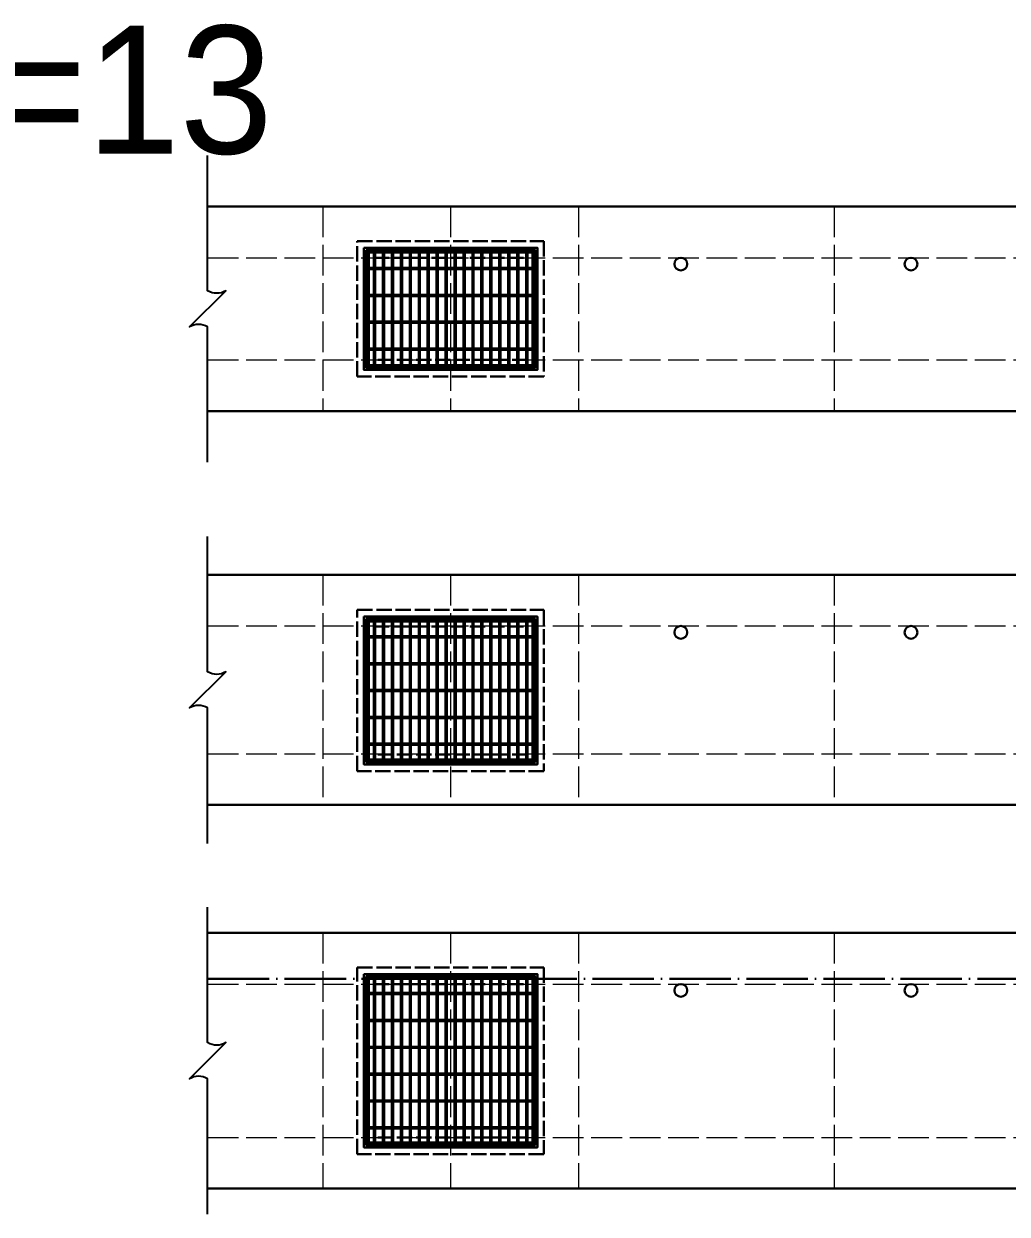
# Model space of a CAD drawing. Extents: x -2931 to 4779, y -2120 to 304.
# Drawn here: x 2380 to 2764.5, y -557.7 to -92.2 of the extents above; entities that cross this region are included whole.
import ezdxf

# ---------------------------------------------------------------- set-up
doc = ezdxf.new("R2010")
doc.units = 0
doc.header["$MEASUREMENT"] = 0
doc.linetypes.add('ACAD_ISO02W100', pattern=[15, 12, -3])
doc.linetypes.add('ACAD_ISO04W100', pattern=[30, 24, -3, 0, -3])
doc.layers.add('一、4.基本-隱藏', color=9, linetype='ACAD_ISO02W100', lineweight=20, plot=False)
doc.layers.add('三、3.文字-註解文字', color=2, linetype='Continuous')
for name, color, linetype, lineweight in [('二、1.繪圖-既有設施', 8, 'Continuous', 20), ('二、2.繪圖-施作項目', 181, 'Continuous', 30), ('二、6.繪圖-其他施作項目', 35, 'Continuous', 30)]:
    doc.layers.add(name, color=color, linetype=linetype, lineweight=lineweight)
doc.styles.add('註解文字', font='MS PGothic.ttf', dxfattribs={"height": 5})
pattern_1 = [(45, (1341.5, 3e-14), (-2.65165, 2.65165), []), (45, (1342.384, 3e-14), (-2.65165, 2.65165), []), (45, (1343.2678, 3e-14), (-2.65165, 2.65165), []), (45, (1344.1517, 3e-14), (-2.65165, 2.65165), [])]
pattern_2 = [(45, (1226.5, -144.25), (-2.65165, 2.65165), []), (45, (1227.384, -144.25), (-2.65165, 2.65165), []), (45, (1228.2678, -144.25), (-2.65165, 2.65165), []), (45, (1229.1517, -144.25), (-2.65165, 2.65165), [])]
pattern_3 = [(45, (1111.5, -284), (-2.65165, 2.65165), []), (45, (1112.384, -284), (-2.65165, 2.65165), []), (45, (1113.2678, -284), (-2.65165, 2.65165), []), (45, (1114.1517, -284), (-2.65165, 2.65165), [])]

msp = doc.modelspace()

# ---------------------------------------------------------------- hatches: boundary and pattern name
at = {"layer": '二、6.繪圖-其他施作項目'}
h = msp.add_hatch(color=256, dxfattribs=at)
h.dxf.hatch_style = 1
h.paths.add_polyline_path([(2512.961, -179.754), (2512.961, -227.554), (2580.761, -227.554), (2580.761, -179.754)])
h.paths.add_polyline_path([(2513.861, -180.654), (2579.861, -180.654), (2579.861, -226.654), (2513.861, -226.654)], flags=16)
h.paths.add_polyline_path([(2516.861, -183.654), (2576.861, -183.654), (2576.861, -223.654), (2516.861, -223.654)], flags=0)
h = msp.add_hatch(dxfattribs=at)
h.set_pattern_fill('ANSI34', color=256, scale=5)
h.set_pattern_definition(pattern_1)
h.paths.add_polyline_path([(2578.861, -188.154), (2578.861, -187.654), (2514.861, -187.654), (2514.861, -188.154)])
h = msp.add_hatch(dxfattribs=at)
h.set_pattern_fill('ANSI34', color=256, scale=5)
h.set_pattern_definition(pattern_1)
h.paths.add_polyline_path([(2514.861, -198.154), (2514.861, -198.654), (2578.861, -198.654), (2578.861, -198.154)])
h = msp.add_hatch(dxfattribs=at)
h.set_pattern_fill('ANSI34', color=256, scale=5)
h.set_pattern_definition(pattern_1)
h.paths.add_polyline_path([(2578.861, -209.154), (2578.861, -208.654), (2514.861, -208.654), (2514.861, -209.154)])
h = msp.add_hatch(dxfattribs=at)
h.set_pattern_fill('ANSI34', color=256, scale=5)
h.set_pattern_definition(pattern_1)
h.paths.add_polyline_path([(2514.861, -219.154), (2514.861, -219.654), (2578.861, -219.654), (2578.861, -219.154)])
h = msp.add_hatch(color=256, dxfattribs=at)
h.dxf.hatch_style = 1
h.paths.add_polyline_path([(2512.961, -381.804), (2580.761, -381.804), (2580.761, -324.004), (2512.961, -324.004)])
h.paths.add_polyline_path([(2513.861, -324.904), (2579.861, -324.904), (2579.861, -380.904), (2513.861, -380.904)], flags=16)
h = msp.add_hatch(dxfattribs=at)
h.set_pattern_fill('ANSI34', color=256, scale=5)
h.set_pattern_definition(pattern_2)
h.paths.add_polyline_path([(2578.861, -331.654), (2514.861, -331.654), (2514.861, -332.154), (2578.861, -332.154)])
h = msp.add_hatch(dxfattribs=at)
h.set_pattern_fill('ANSI34', color=256, scale=5)
h.set_pattern_definition(pattern_2)
h.paths.add_polyline_path([(2578.861, -342.154), (2514.861, -342.154), (2514.861, -342.654), (2578.861, -342.654)])
h = msp.add_hatch(dxfattribs=at)
h.set_pattern_fill('ANSI34', color=256, scale=5)
h.set_pattern_definition(pattern_2)
h.paths.add_polyline_path([(2578.861, -352.654), (2514.861, -352.654), (2514.861, -353.154), (2578.861, -353.154)])
h = msp.add_hatch(dxfattribs=at)
h.set_pattern_fill('ANSI34', color=256, scale=5)
h.set_pattern_definition(pattern_2)
h.paths.add_polyline_path([(2578.861, -363.154), (2514.861, -363.154), (2514.861, -363.654), (2578.861, -363.654)])
h = msp.add_hatch(dxfattribs=at)
h.set_pattern_fill('ANSI34', color=256, scale=5)
h.set_pattern_definition(pattern_2)
h.paths.add_polyline_path([(2578.861, -373.654), (2514.861, -373.654), (2514.861, -374.154), (2578.861, -374.154)])
h = msp.add_hatch(color=256, dxfattribs=at)
h.dxf.hatch_style = 1
h.paths.add_polyline_path([(2512.961, -531.554), (2580.761, -531.554), (2580.761, -463.754), (2512.961, -463.754)])
h.paths.add_polyline_path([(2513.861, -464.654), (2579.861, -464.654), (2579.861, -530.654), (2513.861, -530.654)], flags=16)
h = msp.add_hatch(dxfattribs=at)
h.set_pattern_fill('ANSI34', color=256, scale=5)
h.set_pattern_definition(pattern_3)
h.paths.add_polyline_path([(2578.861, -471.154), (2514.861, -471.154), (2514.861, -471.654), (2578.861, -471.654)])
h = msp.add_hatch(dxfattribs=at)
h.set_pattern_fill('ANSI34', color=256, scale=5)
h.set_pattern_definition(pattern_3)
h.paths.add_polyline_path([(2578.861, -481.654), (2514.861, -481.654), (2514.861, -482.154), (2578.861, -482.154)])
h = msp.add_hatch(dxfattribs=at)
h.set_pattern_fill('ANSI34', color=256, scale=5)
h.set_pattern_definition(pattern_3)
h.paths.add_polyline_path([(2578.861, -492.154), (2514.861, -492.154), (2514.861, -492.654), (2578.861, -492.654)])
h = msp.add_hatch(dxfattribs=at)
h.set_pattern_fill('ANSI34', color=256, scale=5)
h.set_pattern_definition(pattern_3)
h.paths.add_polyline_path([(2578.861, -502.654), (2514.861, -502.654), (2514.861, -503.154), (2578.861, -503.154)])
h = msp.add_hatch(dxfattribs=at)
h.set_pattern_fill('ANSI34', color=256, scale=5)
h.set_pattern_definition(pattern_3)
h.paths.add_polyline_path([(2578.861, -513.154), (2514.861, -513.154), (2514.861, -513.654), (2578.861, -513.654)])
h = msp.add_hatch(dxfattribs=at)
h.set_pattern_fill('ANSI34', color=256, scale=5)
h.set_pattern_definition(pattern_3)
h.paths.add_polyline_path([(2578.861, -523.654), (2514.861, -523.654), (2514.861, -524.154), (2578.861, -524.154)])

# ---------------------------------------------------------------- linework, layer by layer
at = {"layer": '一、4.基本-隱藏'}
for points in [[(2496.861, -163.654), (2496.861, -243.654)], [(2546.861, -163.654), (2546.861, -243.654)], [(2596.861, -163.654), (2596.861, -243.654)], [(2696.861, -163.654), (2696.861, -243.654)], [(2496.861, -307.654), (2496.861, -397.654)], [(2546.861, -307.654), (2546.861, -397.654)], [(2596.861, -307.654), (2596.861, -397.654)], [(2696.861, -307.654), (2696.861, -397.654)], [(2496.861, -447.654), (2496.861, -547.654)], [(2546.861, -447.654), (2546.861, -547.654)], [(2596.861, -447.654), (2596.861, -547.654)], [(2696.861, -447.654), (2696.861, -547.654)]]:
    msp.add_lwpolyline(points, dxfattribs=at)
at = {"layer": '三、3.文字-註解文字'}
for points in [[(2451.861, -263.654), (2451.861, -210.725, 0.2828427), (2444.79, -210.725), (2458.932, -196.583, -0.2828427), (2451.861, -196.583), (2451.861, -143.654)], [(2451.861, -412.654), (2451.861, -359.725, 0.2828427), (2444.79, -359.725), (2458.932, -345.583, -0.2828427), (2451.861, -345.583), (2451.861, -292.654)], [(2451.861, -557.654), (2451.861, -504.725, 0.2828427), (2444.79, -504.725), (2458.932, -490.583, -0.2828427), (2451.861, -490.583), (2451.861, -437.654)]]:
    msp.add_lwpolyline(points, format="xyb", dxfattribs=at)
at = {"layer": '二、1.繪圖-既有設施', "linetype": 'ACAD_ISO02W100'}
for points in [[(2451.861, -183.654), (3141.861, -183.654)], [(2451.861, -223.654), (3141.861, -223.654)], [(2451.861, -327.654), (3141.861, -327.654)], [(2451.861, -377.654), (3141.861, -377.654)], [(2451.861, -467.654), (3141.861, -467.654)], [(2451.861, -527.654), (3141.861, -527.654)]]:
    msp.add_lwpolyline(points, dxfattribs=at)
at = {"layer": '二、2.繪圖-施作項目'}
for points in [[(2451.861, -163.654), (3141.861, -163.654)], [(2451.861, -243.654), (3141.861, -243.654)]]:
    msp.add_lwpolyline(points, dxfattribs=at)
at = {"layer": '二、2.繪圖-施作項目', "linetype": 'Continuous'}
for points in [[(2451.861, -307.654), (3141.861, -307.654)], [(2451.861, -397.654), (3141.861, -397.654)], [(2451.861, -447.654), (3141.861, -447.654)], [(2451.861, -547.654), (3141.861, -547.654)]]:
    msp.add_lwpolyline(points, dxfattribs=at)
at = {"layer": '二、2.繪圖-施作項目', "linetype": 'ACAD_ISO04W100'}
msp.add_lwpolyline([(2451.861, -465.654), (3141.861, -465.654)], dxfattribs=at)
at = {"layer": '二、6.繪圖-其他施作項目', "linetype": 'ACAD_ISO02W100', "ltscale": 0.5}
for points in [[(2510.361, -177.154), (2583.361, -177.154), (2583.361, -230.154), (2510.361, -230.154)], [(2516.861, -183.654), (2576.861, -183.654), (2576.861, -223.654), (2516.861, -223.654)], [(2510.361, -321.404), (2583.361, -321.404), (2583.361, -384.404), (2510.361, -384.404)], [(2516.861, -327.904), (2576.861, -327.904), (2576.861, -377.904), (2516.861, -377.904)], [(2510.361, -461.154), (2583.361, -461.154), (2583.361, -534.154), (2510.361, -534.154)], [(2516.861, -467.654), (2576.861, -467.654), (2576.861, -527.654), (2516.861, -527.654)]]:
    msp.add_lwpolyline(points, close=True, dxfattribs=at)
at = {"layer": '二、6.繪圖-其他施作項目'}
for points in [[(2512.961, -179.754), (2580.761, -179.754), (2580.761, -227.554), (2512.961, -227.554)], [(2513.861, -180.654), (2579.861, -180.654), (2579.861, -226.654), (2513.861, -226.654)], [(2514.361, -181.154), (2579.361, -181.154), (2579.361, -226.154), (2514.361, -226.154)], [(2512.961, -324.004), (2580.761, -324.004), (2580.761, -381.804), (2512.961, -381.804)], [(2513.861, -324.904), (2579.861, -324.904), (2579.861, -380.904), (2513.861, -380.904)], [(2514.361, -325.404), (2579.361, -325.404), (2579.361, -380.404), (2514.361, -380.404)], [(2512.961, -463.754), (2580.761, -463.754), (2580.761, -531.554), (2512.961, -531.554)], [(2513.861, -464.654), (2579.861, -464.654), (2579.861, -530.654), (2513.861, -530.654)], [(2514.361, -465.154), (2579.361, -465.154), (2579.361, -530.154), (2514.361, -530.154)]]:
    msp.add_lwpolyline(points, close=True, dxfattribs=at)
for points in [[(2514.361, -181.154), (2579.361, -181.154)], [(2514.361, -181.154), (2514.361, -226.154)], [(2514.861, -181.154), (2514.861, -226.154)], [(2578.861, -181.154), (2578.861, -226.154)], [(2579.361, -181.154), (2579.361, -226.154)], [(2514.861, -181.654), (2578.861, -181.654)], [(2516.861, -181.654), (2516.861, -187.654)], [(2517.361, -181.654), (2517.361, -187.654)], [(2520.361, -181.654), (2520.361, -187.654)], [(2520.861, -181.654), (2520.861, -187.654)], [(2523.861, -181.654), (2523.861, -187.654)], [(2524.361, -181.654), (2524.361, -187.654)], [(2527.361, -181.654), (2527.361, -187.654)], [(2527.861, -181.654), (2527.861, -187.654)], [(2530.861, -181.654), (2530.861, -187.654)], [(2531.361, -181.654), (2531.361, -187.654)], [(2534.361, -181.654), (2534.361, -187.654)], [(2534.861, -181.654), (2534.861, -187.654)], [(2537.861, -181.654), (2537.861, -187.654)], [(2538.361, -181.654), (2538.361, -187.654)], [(2541.361, -181.654), (2541.361, -187.654)], [(2541.861, -181.654), (2541.861, -187.654)], [(2544.861, -181.654), (2544.861, -187.654)], [(2545.361, -181.654), (2545.361, -187.654)], [(2548.361, -181.654), (2548.361, -187.654)], [(2548.861, -181.654), (2548.861, -187.654)], [(2551.861, -181.654), (2551.861, -187.654)], [(2552.361, -181.654), (2552.361, -187.654)], [(2555.361, -181.654), (2555.361, -187.654)], [(2555.861, -181.654), (2555.861, -187.654)], [(2558.861, -181.654), (2558.861, -187.654)], [(2559.361, -181.654), (2559.361, -187.654)], [(2562.361, -181.654), (2562.361, -187.654)], [(2562.861, -181.654), (2562.861, -187.654)], [(2565.861, -181.654), (2565.861, -187.654)], [(2566.361, -181.654), (2566.361, -187.654)], [(2569.361, -181.654), (2569.361, -187.654)], [(2569.861, -181.654), (2569.861, -187.654)], [(2572.861, -181.654), (2572.861, -187.654)], [(2573.361, -181.654), (2573.361, -187.654)], [(2576.361, -181.654), (2576.361, -187.654)], [(2576.861, -181.654), (2576.861, -187.654)], [(2514.861, -187.654), (2578.861, -187.654)], [(2514.861, -188.154), (2578.861, -188.154)], [(2516.861, -188.154), (2516.861, -198.154)], [(2517.361, -188.154), (2517.361, -198.154)], [(2520.361, -188.154), (2520.361, -198.154)], [(2520.861, -188.154), (2520.861, -198.154)], [(2523.861, -188.154), (2523.861, -198.154)], [(2524.361, -188.154), (2524.361, -198.154)], [(2527.361, -188.154), (2527.361, -198.154)], [(2527.861, -188.154), (2527.861, -198.154)], [(2530.861, -188.154), (2530.861, -198.154)], [(2531.361, -188.154), (2531.361, -198.154)], [(2534.361, -188.154), (2534.361, -198.154)], [(2534.861, -188.154), (2534.861, -198.154)], [(2537.861, -188.154), (2537.861, -198.154)], [(2538.361, -188.154), (2538.361, -198.154)], [(2541.361, -188.154), (2541.361, -198.154)], [(2541.861, -188.154), (2541.861, -198.154)], [(2544.861, -188.154), (2544.861, -198.154)], [(2545.361, -188.154), (2545.361, -198.154)], [(2548.361, -188.154), (2548.361, -198.154)], [(2548.861, -188.154), (2548.861, -198.154)], [(2551.861, -188.154), (2551.861, -198.154)], [(2552.361, -188.154), (2552.361, -198.154)], [(2555.361, -188.154), (2555.361, -198.154)], [(2555.861, -188.154), (2555.861, -198.154)], [(2558.861, -188.154), (2558.861, -198.154)], [(2559.361, -188.154), (2559.361, -198.154)], [(2562.361, -188.154), (2562.361, -198.154)], [(2562.861, -188.154), (2562.861, -198.154)], [(2565.861, -188.154), (2565.861, -198.154)], [(2566.361, -188.154), (2566.361, -198.154)], [(2569.361, -188.154), (2569.361, -198.154)], [(2569.861, -188.154), (2569.861, -198.154)], [(2572.861, -188.154), (2572.861, -198.154)], [(2573.361, -188.154), (2573.361, -198.154)], [(2576.361, -188.154), (2576.361, -198.154)], [(2576.861, -188.154), (2576.861, -198.154)], [(2514.861, -198.154), (2578.861, -198.154)], [(2514.861, -198.654), (2578.861, -198.654)], [(2516.861, -198.654), (2516.861, -208.654)], [(2517.361, -198.654), (2517.361, -208.654)], [(2520.361, -198.654), (2520.361, -208.654)], [(2520.861, -198.654), (2520.861, -208.654)], [(2523.861, -198.654), (2523.861, -208.654)], [(2524.361, -198.654), (2524.361, -208.654)], [(2527.361, -198.654), (2527.361, -208.654)], [(2527.861, -198.654), (2527.861, -208.654)], [(2530.861, -198.654), (2530.861, -208.654)], [(2531.361, -198.654), (2531.361, -208.654)], [(2534.361, -198.654), (2534.361, -208.654)], [(2534.861, -198.654), (2534.861, -208.654)], [(2537.861, -198.654), (2537.861, -208.654)], [(2538.361, -198.654), (2538.361, -208.654)], [(2541.361, -198.654), (2541.361, -208.654)], [(2541.861, -198.654), (2541.861, -208.654)], [(2544.861, -198.654), (2544.861, -208.654)], [(2545.361, -198.654), (2545.361, -208.654)], [(2548.361, -198.654), (2548.361, -208.654)], [(2548.861, -198.654), (2548.861, -208.654)], [(2551.861, -198.654), (2551.861, -208.654)], [(2552.361, -198.654), (2552.361, -208.654)], [(2555.361, -198.654), (2555.361, -208.654)], [(2555.861, -198.654), (2555.861, -208.654)], [(2558.861, -198.654), (2558.861, -208.654)], [(2559.361, -198.654), (2559.361, -208.654)], [(2562.361, -198.654), (2562.361, -208.654)], [(2562.861, -198.654), (2562.861, -208.654)], [(2565.861, -198.654), (2565.861, -208.654)], [(2566.361, -198.654), (2566.361, -208.654)], [(2569.361, -198.654), (2569.361, -208.654)], [(2569.861, -198.654), (2569.861, -208.654)], [(2572.861, -198.654), (2572.861, -208.654)], [(2573.361, -198.654), (2573.361, -208.654)], [(2576.361, -198.654), (2576.361, -208.654)], [(2576.861, -198.654), (2576.861, -208.654)], [(2514.861, -208.654), (2578.861, -208.654)], [(2514.861, -209.154), (2578.861, -209.154)], [(2516.861, -209.154), (2516.861, -219.154)], [(2517.361, -209.154), (2517.361, -219.154)], [(2520.361, -209.154), (2520.361, -219.154)], [(2520.861, -209.154), (2520.861, -219.154)], [(2523.861, -209.154), (2523.861, -219.154)], [(2524.361, -209.154), (2524.361, -219.154)], [(2527.361, -209.154), (2527.361, -219.154)], [(2527.861, -209.154), (2527.861, -219.154)], [(2530.861, -209.154), (2530.861, -219.154)], [(2531.361, -209.154), (2531.361, -219.154)], [(2534.361, -209.154), (2534.361, -219.154)], [(2534.861, -209.154), (2534.861, -219.154)], [(2537.861, -209.154), (2537.861, -219.154)], [(2538.361, -209.154), (2538.361, -219.154)], [(2541.361, -209.154), (2541.361, -219.154)], [(2541.861, -209.154), (2541.861, -219.154)], [(2544.861, -209.154), (2544.861, -219.154)], [(2545.361, -209.154), (2545.361, -219.154)], [(2548.361, -209.154), (2548.361, -219.154)], [(2548.861, -209.154), (2548.861, -219.154)], [(2551.861, -209.154), (2551.861, -219.154)], [(2552.361, -209.154), (2552.361, -219.154)], [(2555.361, -209.154), (2555.361, -219.154)], [(2555.861, -209.154), (2555.861, -219.154)], [(2558.861, -209.154), (2558.861, -219.154)], [(2559.361, -209.154), (2559.361, -219.154)], [(2562.361, -209.154), (2562.361, -219.154)], [(2562.861, -209.154), (2562.861, -219.154)], [(2565.861, -209.154), (2565.861, -219.154)], [(2566.361, -209.154), (2566.361, -219.154)], [(2569.361, -209.154), (2569.361, -219.154)], [(2569.861, -209.154), (2569.861, -219.154)], [(2572.861, -209.154), (2572.861, -219.154)], [(2573.361, -209.154), (2573.361, -219.154)], [(2576.361, -209.154), (2576.361, -219.154)], [(2576.861, -209.154), (2576.861, -219.154)], [(2514.861, -219.154), (2578.861, -219.154)], [(2514.861, -219.654), (2578.861, -219.654)], [(2516.861, -219.654), (2516.861, -225.654)], [(2517.361, -219.654), (2517.361, -225.654)], [(2520.361, -219.654), (2520.361, -225.654)], [(2520.861, -219.654), (2520.861, -225.654)], [(2523.861, -219.654), (2523.861, -225.654)], [(2524.361, -219.654), (2524.361, -225.654)], [(2527.361, -219.654), (2527.361, -225.654)], [(2527.861, -219.654), (2527.861, -225.654)], [(2530.861, -219.654), (2530.861, -225.654)], [(2531.361, -219.654), (2531.361, -225.654)], [(2534.361, -219.654), (2534.361, -225.654)], [(2534.861, -219.654), (2534.861, -225.654)], [(2537.861, -219.654), (2537.861, -225.654)], [(2538.361, -219.654), (2538.361, -225.654)], [(2541.361, -219.654), (2541.361, -225.654)], [(2541.861, -219.654), (2541.861, -225.654)], [(2544.861, -219.654), (2544.861, -225.654)], [(2545.361, -219.654), (2545.361, -225.654)], [(2548.361, -219.654), (2548.361, -225.654)], [(2548.861, -219.654), (2548.861, -225.654)], [(2551.861, -219.654), (2551.861, -225.654)], [(2552.361, -219.654), (2552.361, -225.654)], [(2555.361, -219.654), (2555.361, -225.654)], [(2555.861, -219.654), (2555.861, -225.654)], [(2558.861, -219.654), (2558.861, -225.654)], [(2559.361, -219.654), (2559.361, -225.654)], [(2562.361, -219.654), (2562.361, -225.654)], [(2562.861, -219.654), (2562.861, -225.654)], [(2565.861, -219.654), (2565.861, -225.654)], [(2566.361, -219.654), (2566.361, -225.654)], [(2569.361, -219.654), (2569.361, -225.654)], [(2569.861, -219.654), (2569.861, -225.654)], [(2572.861, -219.654), (2572.861, -225.654)], [(2573.361, -219.654), (2573.361, -225.654)], [(2576.361, -219.654), (2576.361, -225.654)], [(2576.861, -219.654), (2576.861, -225.654)], [(2514.361, -226.154), (2579.361, -226.154)], [(2514.861, -225.654), (2578.861, -225.654)], [(2514.361, -325.404), (2579.361, -325.404)], [(2514.361, -325.404), (2514.361, -380.404)], [(2514.861, -325.404), (2514.861, -380.404)], [(2578.861, -325.404), (2578.861, -380.404)], [(2579.361, -325.404), (2579.361, -380.404)], [(2514.861, -325.904), (2578.861, -325.904)], [(2516.861, -325.904), (2516.861, -331.654)], [(2517.361, -325.904), (2517.361, -331.654)], [(2520.361, -325.904), (2520.361, -331.654)], [(2520.861, -325.904), (2520.861, -331.654)], [(2523.861, -325.904), (2523.861, -331.654)], [(2524.361, -325.904), (2524.361, -331.654)], [(2527.361, -325.904), (2527.361, -331.654)], [(2527.861, -325.904), (2527.861, -331.654)], [(2530.861, -325.904), (2530.861, -331.654)], [(2531.361, -325.904), (2531.361, -331.654)], [(2534.361, -325.904), (2534.361, -331.654)], [(2534.861, -325.904), (2534.861, -331.654)], [(2537.861, -325.904), (2537.861, -331.654)], [(2538.361, -325.904), (2538.361, -331.654)], [(2541.361, -325.904), (2541.361, -331.654)], [(2541.861, -325.904), (2541.861, -331.654)], [(2544.861, -325.904), (2544.861, -331.654)], [(2545.361, -325.904), (2545.361, -331.654)], [(2548.361, -325.904), (2548.361, -331.654)], [(2548.861, -325.904), (2548.861, -331.654)], [(2551.861, -325.904), (2551.861, -331.654)], [(2552.361, -325.904), (2552.361, -331.654)], [(2555.361, -325.904), (2555.361, -331.654)], [(2555.861, -325.904), (2555.861, -331.654)], [(2558.861, -325.904), (2558.861, -331.654)], [(2559.361, -325.904), (2559.361, -331.654)], [(2562.361, -325.904), (2562.361, -331.654)], [(2562.861, -325.904), (2562.861, -331.654)], [(2565.861, -325.904), (2565.861, -331.654)], [(2566.361, -325.904), (2566.361, -331.654)], [(2569.361, -325.904), (2569.361, -331.654)], [(2569.861, -325.904), (2569.861, -331.654)], [(2572.861, -325.904), (2572.861, -331.654)], [(2573.361, -325.904), (2573.361, -331.654)], [(2576.361, -325.904), (2576.361, -331.654)], [(2576.861, -325.904), (2576.861, -331.654)], [(2514.861, -331.654), (2578.861, -331.654)], [(2514.861, -332.154), (2578.861, -332.154)], [(2516.861, -332.154), (2516.861, -342.154)], [(2517.361, -332.154), (2517.361, -342.154)], [(2520.361, -332.154), (2520.361, -342.154)], [(2520.861, -332.154), (2520.861, -342.154)], [(2523.861, -332.154), (2523.861, -342.154)], [(2524.361, -332.154), (2524.361, -342.154)], [(2527.361, -332.154), (2527.361, -342.154)], [(2527.861, -332.154), (2527.861, -342.154)], [(2530.861, -332.154), (2530.861, -342.154)], [(2531.361, -332.154), (2531.361, -342.154)], [(2534.361, -332.154), (2534.361, -342.154)], [(2534.861, -332.154), (2534.861, -342.154)], [(2537.861, -332.154), (2537.861, -342.154)], [(2538.361, -332.154), (2538.361, -342.154)], [(2541.361, -332.154), (2541.361, -342.154)], [(2541.861, -332.154), (2541.861, -342.154)], [(2544.861, -332.154), (2544.861, -342.154)], [(2545.361, -332.154), (2545.361, -342.154)], [(2548.361, -332.154), (2548.361, -342.154)], [(2548.861, -332.154), (2548.861, -342.154)], [(2551.861, -332.154), (2551.861, -342.154)], [(2552.361, -332.154), (2552.361, -342.154)], [(2555.361, -332.154), (2555.361, -342.154)], [(2555.861, -332.154), (2555.861, -342.154)], [(2558.861, -332.154), (2558.861, -342.154)], [(2559.361, -332.154), (2559.361, -342.154)], [(2562.361, -332.154), (2562.361, -342.154)], [(2562.861, -332.154), (2562.861, -342.154)], [(2565.861, -332.154), (2565.861, -342.154)], [(2566.361, -332.154), (2566.361, -342.154)], [(2569.361, -332.154), (2569.361, -342.154)], [(2569.861, -332.154), (2569.861, -342.154)], [(2572.861, -332.154), (2572.861, -342.154)], [(2573.361, -332.154), (2573.361, -342.154)], [(2576.361, -332.154), (2576.361, -342.154)], [(2576.861, -332.154), (2576.861, -342.154)], [(2514.861, -342.154), (2578.861, -342.154)], [(2514.861, -342.654), (2578.861, -342.654)], [(2516.861, -342.654), (2516.861, -352.654)], [(2517.361, -342.654), (2517.361, -352.654)], [(2520.361, -342.654), (2520.361, -352.654)], [(2520.861, -342.654), (2520.861, -352.654)], [(2523.861, -342.654), (2523.861, -352.654)], [(2524.361, -342.654), (2524.361, -352.654)], [(2527.361, -342.654), (2527.361, -352.654)], [(2527.861, -342.654), (2527.861, -352.654)], [(2530.861, -342.654), (2530.861, -352.654)], [(2531.361, -342.654), (2531.361, -352.654)], [(2534.361, -342.654), (2534.361, -352.654)], [(2534.861, -342.654), (2534.861, -352.654)], [(2537.861, -342.654), (2537.861, -352.654)], [(2538.361, -342.654), (2538.361, -352.654)], [(2541.361, -342.654), (2541.361, -352.654)], [(2541.861, -342.654), (2541.861, -352.654)], [(2544.861, -342.654), (2544.861, -352.654)], [(2545.361, -342.654), (2545.361, -352.654)], [(2548.361, -342.654), (2548.361, -352.654)], [(2548.861, -342.654), (2548.861, -352.654)], [(2551.861, -342.654), (2551.861, -352.654)], [(2552.361, -342.654), (2552.361, -352.654)], [(2555.361, -342.654), (2555.361, -352.654)], [(2555.861, -342.654), (2555.861, -352.654)], [(2558.861, -342.654), (2558.861, -352.654)], [(2559.361, -342.654), (2559.361, -352.654)], [(2562.361, -342.654), (2562.361, -352.654)], [(2562.861, -342.654), (2562.861, -352.654)], [(2565.861, -342.654), (2565.861, -352.654)], [(2566.361, -342.654), (2566.361, -352.654)], [(2569.361, -342.654), (2569.361, -352.654)], [(2569.861, -342.654), (2569.861, -352.654)], [(2572.861, -342.654), (2572.861, -352.654)], [(2573.361, -342.654), (2573.361, -352.654)], [(2576.361, -342.654), (2576.361, -352.654)], [(2576.861, -342.654), (2576.861, -352.654)], [(2514.861, -352.654), (2578.861, -352.654)], [(2514.861, -353.154), (2578.861, -353.154)], [(2516.861, -353.154), (2516.861, -363.154)], [(2517.361, -353.154), (2517.361, -363.154)], [(2520.361, -353.154), (2520.361, -363.154)], [(2520.861, -353.154), (2520.861, -363.154)], [(2523.861, -353.154), (2523.861, -363.154)], [(2524.361, -353.154), (2524.361, -363.154)], [(2527.361, -353.154), (2527.361, -363.154)], [(2527.861, -353.154), (2527.861, -363.154)], [(2530.861, -353.154), (2530.861, -363.154)], [(2531.361, -353.154), (2531.361, -363.154)], [(2534.361, -353.154), (2534.361, -363.154)], [(2534.861, -353.154), (2534.861, -363.154)], [(2537.861, -353.154), (2537.861, -363.154)], [(2538.361, -353.154), (2538.361, -363.154)], [(2541.361, -353.154), (2541.361, -363.154)], [(2541.861, -353.154), (2541.861, -363.154)], [(2544.861, -353.154), (2544.861, -363.154)], [(2545.361, -353.154), (2545.361, -363.154)], [(2548.361, -353.154), (2548.361, -363.154)], [(2548.861, -353.154), (2548.861, -363.154)], [(2551.861, -353.154), (2551.861, -363.154)], [(2552.361, -353.154), (2552.361, -363.154)], [(2555.361, -353.154), (2555.361, -363.154)], [(2555.861, -353.154), (2555.861, -363.154)], [(2558.861, -353.154), (2558.861, -363.154)], [(2559.361, -353.154), (2559.361, -363.154)], [(2562.361, -353.154), (2562.361, -363.154)], [(2562.861, -353.154), (2562.861, -363.154)], [(2565.861, -353.154), (2565.861, -363.154)], [(2566.361, -353.154), (2566.361, -363.154)], [(2569.361, -353.154), (2569.361, -363.154)], [(2569.861, -353.154), (2569.861, -363.154)], [(2572.861, -353.154), (2572.861, -363.154)], [(2573.361, -353.154), (2573.361, -363.154)], [(2576.361, -353.154), (2576.361, -363.154)], [(2576.861, -353.154), (2576.861, -363.154)], [(2514.861, -363.154), (2578.861, -363.154)], [(2514.861, -363.654), (2578.861, -363.654)], [(2516.861, -363.654), (2516.861, -373.654)], [(2517.361, -363.654), (2517.361, -373.654)], [(2520.361, -363.654), (2520.361, -373.654)], [(2520.861, -363.654), (2520.861, -373.654)], [(2523.861, -363.654), (2523.861, -373.654)], [(2524.361, -363.654), (2524.361, -373.654)], [(2527.361, -363.654), (2527.361, -373.654)], [(2527.861, -363.654), (2527.861, -373.654)], [(2530.861, -363.654), (2530.861, -373.654)], [(2531.361, -363.654), (2531.361, -373.654)], [(2534.361, -363.654), (2534.361, -373.654)], [(2534.861, -363.654), (2534.861, -373.654)], [(2537.861, -363.654), (2537.861, -373.654)], [(2538.361, -363.654), (2538.361, -373.654)], [(2541.361, -363.654), (2541.361, -373.654)], [(2541.861, -363.654), (2541.861, -373.654)], [(2544.861, -363.654), (2544.861, -373.654)], [(2545.361, -363.654), (2545.361, -373.654)], [(2548.361, -363.654), (2548.361, -373.654)], [(2548.861, -363.654), (2548.861, -373.654)], [(2551.861, -363.654), (2551.861, -373.654)], [(2552.361, -363.654), (2552.361, -373.654)], [(2555.361, -363.654), (2555.361, -373.654)], [(2555.861, -363.654), (2555.861, -373.654)], [(2558.861, -363.654), (2558.861, -373.654)], [(2559.361, -363.654), (2559.361, -373.654)], [(2562.361, -363.654), (2562.361, -373.654)], [(2562.861, -363.654), (2562.861, -373.654)], [(2565.861, -363.654), (2565.861, -373.654)], [(2566.361, -363.654), (2566.361, -373.654)], [(2569.361, -363.654), (2569.361, -373.654)], [(2569.861, -363.654), (2569.861, -373.654)], [(2572.861, -363.654), (2572.861, -373.654)], [(2573.361, -363.654), (2573.361, -373.654)], [(2576.361, -363.654), (2576.361, -373.654)], [(2576.861, -363.654), (2576.861, -373.654)], [(2514.861, -373.654), (2578.861, -373.654)], [(2514.861, -374.154), (2578.861, -374.154)], [(2516.861, -374.154), (2516.861, -379.904)], [(2517.361, -374.154), (2517.361, -379.904)], [(2520.361, -374.154), (2520.361, -379.904)], [(2520.861, -374.154), (2520.861, -379.904)], [(2523.861, -374.154), (2523.861, -379.904)], [(2524.361, -374.154), (2524.361, -379.904)], [(2527.361, -374.154), (2527.361, -379.904)], [(2527.861, -374.154), (2527.861, -379.904)], [(2530.861, -374.154), (2530.861, -379.904)], [(2531.361, -374.154), (2531.361, -379.904)], [(2534.361, -374.154), (2534.361, -379.904)], [(2534.861, -374.154), (2534.861, -379.904)], [(2537.861, -374.154), (2537.861, -379.904)], [(2538.361, -374.154), (2538.361, -379.904)], [(2541.361, -374.154), (2541.361, -379.904)], [(2541.861, -374.154), (2541.861, -379.904)], [(2544.861, -374.154), (2544.861, -379.904)], [(2545.361, -374.154), (2545.361, -379.904)], [(2548.361, -374.154), (2548.361, -379.904)], [(2548.861, -374.154), (2548.861, -379.904)], [(2551.861, -374.154), (2551.861, -379.904)], [(2552.361, -374.154), (2552.361, -379.904)], [(2555.361, -374.154), (2555.361, -379.904)], [(2555.861, -374.154), (2555.861, -379.904)], [(2558.861, -374.154), (2558.861, -379.904)], [(2559.361, -374.154), (2559.361, -379.904)], [(2562.361, -374.154), (2562.361, -379.904)], [(2562.861, -374.154), (2562.861, -379.904)], [(2565.861, -374.154), (2565.861, -379.904)], [(2566.361, -374.154), (2566.361, -379.904)], [(2569.361, -374.154), (2569.361, -379.904)], [(2569.861, -374.154), (2569.861, -379.904)], [(2572.861, -374.154), (2572.861, -379.904)], [(2573.361, -374.154), (2573.361, -379.904)], [(2576.361, -374.154), (2576.361, -379.904)], [(2576.861, -374.154), (2576.861, -379.904)], [(2514.361, -380.404), (2579.361, -380.404)], [(2514.861, -379.904), (2578.861, -379.904)], [(2514.361, -465.154), (2579.361, -465.154)], [(2514.361, -465.154), (2514.361, -530.154)], [(2514.861, -465.154), (2514.861, -530.154)], [(2578.861, -465.154), (2578.861, -530.154)], [(2579.361, -465.154), (2579.361, -530.154)], [(2514.861, -465.654), (2578.861, -465.654)], [(2516.861, -465.654), (2516.861, -471.154)], [(2517.361, -465.654), (2517.361, -471.154)], [(2520.361, -465.654), (2520.361, -471.154)], [(2520.861, -465.654), (2520.861, -471.154)], [(2523.861, -465.654), (2523.861, -471.154)], [(2524.361, -465.654), (2524.361, -471.154)], [(2527.361, -465.654), (2527.361, -471.154)], [(2527.861, -465.654), (2527.861, -471.154)], [(2530.861, -465.654), (2530.861, -471.154)], [(2531.361, -465.654), (2531.361, -471.154)], [(2534.361, -465.654), (2534.361, -471.154)], [(2534.861, -465.654), (2534.861, -471.154)], [(2537.861, -465.654), (2537.861, -471.154)], [(2538.361, -465.654), (2538.361, -471.154)], [(2541.361, -465.654), (2541.361, -471.154)], [(2541.861, -465.654), (2541.861, -471.154)], [(2544.861, -465.654), (2544.861, -471.154)], [(2545.361, -465.654), (2545.361, -471.154)], [(2548.361, -465.654), (2548.361, -471.154)], [(2548.861, -465.654), (2548.861, -471.154)], [(2551.861, -465.654), (2551.861, -471.154)], [(2552.361, -465.654), (2552.361, -471.154)], [(2555.361, -465.654), (2555.361, -471.154)], [(2555.861, -465.654), (2555.861, -471.154)], [(2558.861, -465.654), (2558.861, -471.154)], [(2559.361, -465.654), (2559.361, -471.154)], [(2562.361, -465.654), (2562.361, -471.154)], [(2562.861, -465.654), (2562.861, -471.154)], [(2565.861, -465.654), (2565.861, -471.154)], [(2566.361, -465.654), (2566.361, -471.154)], [(2569.361, -465.654), (2569.361, -471.154)], [(2569.861, -465.654), (2569.861, -471.154)], [(2572.861, -465.654), (2572.861, -471.154)], [(2573.361, -465.654), (2573.361, -471.154)], [(2576.361, -465.654), (2576.361, -471.154)], [(2576.861, -465.654), (2576.861, -471.154)], [(2514.861, -471.154), (2578.861, -471.154)], [(2514.861, -471.654), (2578.861, -471.654)], [(2516.861, -471.654), (2516.861, -481.654)], [(2517.361, -471.654), (2517.361, -481.654)], [(2520.361, -471.654), (2520.361, -481.654)], [(2520.861, -471.654), (2520.861, -481.654)], [(2523.861, -471.654), (2523.861, -481.654)], [(2524.361, -471.654), (2524.361, -481.654)], [(2527.361, -471.654), (2527.361, -481.654)], [(2527.861, -471.654), (2527.861, -481.654)], [(2530.861, -471.654), (2530.861, -481.654)], [(2531.361, -471.654), (2531.361, -481.654)], [(2534.361, -471.654), (2534.361, -481.654)], [(2534.861, -471.654), (2534.861, -481.654)], [(2537.861, -471.654), (2537.861, -481.654)], [(2538.361, -471.654), (2538.361, -481.654)], [(2541.361, -471.654), (2541.361, -481.654)], [(2541.861, -471.654), (2541.861, -481.654)], [(2544.861, -471.654), (2544.861, -481.654)], [(2545.361, -471.654), (2545.361, -481.654)], [(2548.361, -471.654), (2548.361, -481.654)], [(2548.861, -471.654), (2548.861, -481.654)], [(2551.861, -471.654), (2551.861, -481.654)], [(2552.361, -471.654), (2552.361, -481.654)], [(2555.361, -471.654), (2555.361, -481.654)], [(2555.861, -471.654), (2555.861, -481.654)], [(2558.861, -471.654), (2558.861, -481.654)], [(2559.361, -471.654), (2559.361, -481.654)], [(2562.361, -471.654), (2562.361, -481.654)], [(2562.861, -471.654), (2562.861, -481.654)], [(2565.861, -471.654), (2565.861, -481.654)], [(2566.361, -471.654), (2566.361, -481.654)], [(2569.361, -471.654), (2569.361, -481.654)], [(2569.861, -471.654), (2569.861, -481.654)], [(2572.861, -471.654), (2572.861, -481.654)], [(2573.361, -471.654), (2573.361, -481.654)], [(2576.361, -471.654), (2576.361, -481.654)], [(2576.861, -471.654), (2576.861, -481.654)], [(2514.861, -481.654), (2578.861, -481.654)], [(2514.861, -482.154), (2578.861, -482.154)], [(2516.861, -482.154), (2516.861, -492.154)], [(2517.361, -482.154), (2517.361, -492.154)], [(2520.361, -482.154), (2520.361, -492.154)], [(2520.861, -482.154), (2520.861, -492.154)], [(2523.861, -482.154), (2523.861, -492.154)], [(2524.361, -482.154), (2524.361, -492.154)], [(2527.361, -482.154), (2527.361, -492.154)], [(2527.861, -482.154), (2527.861, -492.154)], [(2530.861, -482.154), (2530.861, -492.154)], [(2531.361, -482.154), (2531.361, -492.154)], [(2534.361, -482.154), (2534.361, -492.154)], [(2534.861, -482.154), (2534.861, -492.154)], [(2537.861, -482.154), (2537.861, -492.154)], [(2538.361, -482.154), (2538.361, -492.154)], [(2541.361, -482.154), (2541.361, -492.154)], [(2541.861, -482.154), (2541.861, -492.154)], [(2544.861, -482.154), (2544.861, -492.154)], [(2545.361, -482.154), (2545.361, -492.154)], [(2548.361, -482.154), (2548.361, -492.154)], [(2548.861, -482.154), (2548.861, -492.154)], [(2551.861, -482.154), (2551.861, -492.154)], [(2552.361, -482.154), (2552.361, -492.154)], [(2555.361, -482.154), (2555.361, -492.154)], [(2555.861, -482.154), (2555.861, -492.154)], [(2558.861, -482.154), (2558.861, -492.154)], [(2559.361, -482.154), (2559.361, -492.154)], [(2562.361, -482.154), (2562.361, -492.154)], [(2562.861, -482.154), (2562.861, -492.154)], [(2565.861, -482.154), (2565.861, -492.154)], [(2566.361, -482.154), (2566.361, -492.154)], [(2569.361, -482.154), (2569.361, -492.154)], [(2569.861, -482.154), (2569.861, -492.154)], [(2572.861, -482.154), (2572.861, -492.154)], [(2573.361, -482.154), (2573.361, -492.154)], [(2576.361, -482.154), (2576.361, -492.154)], [(2576.861, -482.154), (2576.861, -492.154)], [(2514.861, -492.154), (2578.861, -492.154)], [(2514.861, -492.654), (2578.861, -492.654)], [(2516.861, -492.654), (2516.861, -502.654)], [(2517.361, -492.654), (2517.361, -502.654)], [(2520.361, -492.654), (2520.361, -502.654)], [(2520.861, -492.654), (2520.861, -502.654)], [(2523.861, -492.654), (2523.861, -502.654)], [(2524.361, -492.654), (2524.361, -502.654)], [(2527.361, -492.654), (2527.361, -502.654)], [(2527.861, -492.654), (2527.861, -502.654)], [(2530.861, -492.654), (2530.861, -502.654)], [(2531.361, -492.654), (2531.361, -502.654)], [(2534.361, -492.654), (2534.361, -502.654)], [(2534.861, -492.654), (2534.861, -502.654)], [(2537.861, -492.654), (2537.861, -502.654)], [(2538.361, -492.654), (2538.361, -502.654)], [(2541.361, -492.654), (2541.361, -502.654)], [(2541.861, -492.654), (2541.861, -502.654)], [(2544.861, -492.654), (2544.861, -502.654)], [(2545.361, -492.654), (2545.361, -502.654)], [(2548.361, -492.654), (2548.361, -502.654)], [(2548.861, -492.654), (2548.861, -502.654)], [(2551.861, -492.654), (2551.861, -502.654)], [(2552.361, -492.654), (2552.361, -502.654)], [(2555.361, -492.654), (2555.361, -502.654)], [(2555.861, -492.654), (2555.861, -502.654)], [(2558.861, -492.654), (2558.861, -502.654)], [(2559.361, -492.654), (2559.361, -502.654)], [(2562.361, -492.654), (2562.361, -502.654)], [(2562.861, -492.654), (2562.861, -502.654)], [(2565.861, -492.654), (2565.861, -502.654)], [(2566.361, -492.654), (2566.361, -502.654)], [(2569.361, -492.654), (2569.361, -502.654)], [(2569.861, -492.654), (2569.861, -502.654)], [(2572.861, -492.654), (2572.861, -502.654)], [(2573.361, -492.654), (2573.361, -502.654)], [(2576.361, -492.654), (2576.361, -502.654)], [(2576.861, -492.654), (2576.861, -502.654)], [(2514.861, -502.654), (2578.861, -502.654)], [(2514.861, -503.154), (2578.861, -503.154)], [(2516.861, -503.154), (2516.861, -513.154)], [(2517.361, -503.154), (2517.361, -513.154)], [(2520.361, -503.154), (2520.361, -513.154)], [(2520.861, -503.154), (2520.861, -513.154)], [(2523.861, -503.154), (2523.861, -513.154)], [(2524.361, -503.154), (2524.361, -513.154)], [(2527.361, -503.154), (2527.361, -513.154)], [(2527.861, -503.154), (2527.861, -513.154)], [(2530.861, -503.154), (2530.861, -513.154)], [(2531.361, -503.154), (2531.361, -513.154)], [(2534.361, -503.154), (2534.361, -513.154)], [(2534.861, -503.154), (2534.861, -513.154)], [(2537.861, -503.154), (2537.861, -513.154)], [(2538.361, -503.154), (2538.361, -513.154)], [(2541.361, -503.154), (2541.361, -513.154)], [(2541.861, -503.154), (2541.861, -513.154)], [(2544.861, -503.154), (2544.861, -513.154)], [(2545.361, -503.154), (2545.361, -513.154)], [(2548.361, -503.154), (2548.361, -513.154)], [(2548.861, -503.154), (2548.861, -513.154)], [(2551.861, -503.154), (2551.861, -513.154)], [(2552.361, -503.154), (2552.361, -513.154)], [(2555.361, -503.154), (2555.361, -513.154)], [(2555.861, -503.154), (2555.861, -513.154)], [(2558.861, -503.154), (2558.861, -513.154)], [(2559.361, -503.154), (2559.361, -513.154)], [(2562.361, -503.154), (2562.361, -513.154)], [(2562.861, -503.154), (2562.861, -513.154)], [(2565.861, -503.154), (2565.861, -513.154)], [(2566.361, -503.154), (2566.361, -513.154)], [(2569.361, -503.154), (2569.361, -513.154)], [(2569.861, -503.154), (2569.861, -513.154)], [(2572.861, -503.154), (2572.861, -513.154)], [(2573.361, -503.154), (2573.361, -513.154)], [(2576.361, -503.154), (2576.361, -513.154)], [(2576.861, -503.154), (2576.861, -513.154)], [(2514.861, -513.154), (2578.861, -513.154)], [(2514.861, -513.654), (2578.861, -513.654)], [(2516.861, -513.654), (2516.861, -523.654)], [(2517.361, -513.654), (2517.361, -523.654)], [(2520.361, -513.654), (2520.361, -523.654)], [(2520.861, -513.654), (2520.861, -523.654)], [(2523.861, -513.654), (2523.861, -523.654)], [(2524.361, -513.654), (2524.361, -523.654)], [(2527.361, -513.654), (2527.361, -523.654)], [(2527.861, -513.654), (2527.861, -523.654)], [(2530.861, -513.654), (2530.861, -523.654)], [(2531.361, -513.654), (2531.361, -523.654)], [(2534.361, -513.654), (2534.361, -523.654)], [(2534.861, -513.654), (2534.861, -523.654)], [(2537.861, -513.654), (2537.861, -523.654)], [(2538.361, -513.654), (2538.361, -523.654)], [(2541.361, -513.654), (2541.361, -523.654)], [(2541.861, -513.654), (2541.861, -523.654)], [(2544.861, -513.654), (2544.861, -523.654)], [(2545.361, -513.654), (2545.361, -523.654)], [(2548.361, -513.654), (2548.361, -523.654)], [(2548.861, -513.654), (2548.861, -523.654)], [(2551.861, -513.654), (2551.861, -523.654)], [(2552.361, -513.654), (2552.361, -523.654)], [(2555.361, -513.654), (2555.361, -523.654)], [(2555.861, -513.654), (2555.861, -523.654)], [(2558.861, -513.654), (2558.861, -523.654)], [(2559.361, -513.654), (2559.361, -523.654)], [(2562.361, -513.654), (2562.361, -523.654)], [(2562.861, -513.654), (2562.861, -523.654)], [(2565.861, -513.654), (2565.861, -523.654)], [(2566.361, -513.654), (2566.361, -523.654)], [(2569.361, -513.654), (2569.361, -523.654)], [(2569.861, -513.654), (2569.861, -523.654)], [(2572.861, -513.654), (2572.861, -523.654)], [(2573.361, -513.654), (2573.361, -523.654)], [(2576.361, -513.654), (2576.361, -523.654)], [(2576.861, -513.654), (2576.861, -523.654)], [(2514.861, -523.654), (2578.861, -523.654)], [(2514.861, -524.154), (2578.861, -524.154)], [(2516.861, -524.154), (2516.861, -529.654)], [(2517.361, -524.154), (2517.361, -529.654)], [(2520.361, -524.154), (2520.361, -529.654)], [(2520.861, -524.154), (2520.861, -529.654)], [(2523.861, -524.154), (2523.861, -529.654)], [(2524.361, -524.154), (2524.361, -529.654)], [(2527.361, -524.154), (2527.361, -529.654)], [(2527.861, -524.154), (2527.861, -529.654)], [(2530.861, -524.154), (2530.861, -529.654)], [(2531.361, -524.154), (2531.361, -529.654)], [(2534.361, -524.154), (2534.361, -529.654)], [(2534.861, -524.154), (2534.861, -529.654)], [(2537.861, -524.154), (2537.861, -529.654)], [(2538.361, -524.154), (2538.361, -529.654)], [(2541.361, -524.154), (2541.361, -529.654)], [(2541.861, -524.154), (2541.861, -529.654)], [(2544.861, -524.154), (2544.861, -529.654)], [(2545.361, -524.154), (2545.361, -529.654)], [(2548.361, -524.154), (2548.361, -529.654)], [(2548.861, -524.154), (2548.861, -529.654)], [(2551.861, -524.154), (2551.861, -529.654)], [(2552.361, -524.154), (2552.361, -529.654)], [(2555.361, -524.154), (2555.361, -529.654)], [(2555.861, -524.154), (2555.861, -529.654)], [(2558.861, -524.154), (2558.861, -529.654)], [(2559.361, -524.154), (2559.361, -529.654)], [(2562.361, -524.154), (2562.361, -529.654)], [(2562.861, -524.154), (2562.861, -529.654)], [(2565.861, -524.154), (2565.861, -529.654)], [(2566.361, -524.154), (2566.361, -529.654)], [(2569.361, -524.154), (2569.361, -529.654)], [(2569.861, -524.154), (2569.861, -529.654)], [(2572.861, -524.154), (2572.861, -529.654)], [(2573.361, -524.154), (2573.361, -529.654)], [(2576.361, -524.154), (2576.361, -529.654)], [(2576.861, -524.154), (2576.861, -529.654)], [(2514.361, -530.154), (2579.361, -530.154)], [(2514.861, -529.654), (2578.861, -529.654)]]:
    msp.add_lwpolyline(points, dxfattribs=at)
for centre in [(2636.861, -186.154), (2726.861, -186.154), (2636.861, -330.154), (2726.861, -330.154), (2636.861, -470.154), (2726.861, -470.154)]:
    msp.add_circle(centre, 2.5, dxfattribs=at)

# ---------------------------------------------------------------- texts
at = {"layer": '三、3.文字-註解文字', "insert": (2401.861, -143.654), "char_height": 50, "attachment_point": 8, "style": '註解文字'}
msp.add_mtext_dynamic_manual_height_columns('{\\fMS PGothic|b0|i0|c128|p34;T=13}', width=517.09185, gutter_width=25, heights=[0], dxfattribs=at)

doc.saveas('drawing.dxf')
